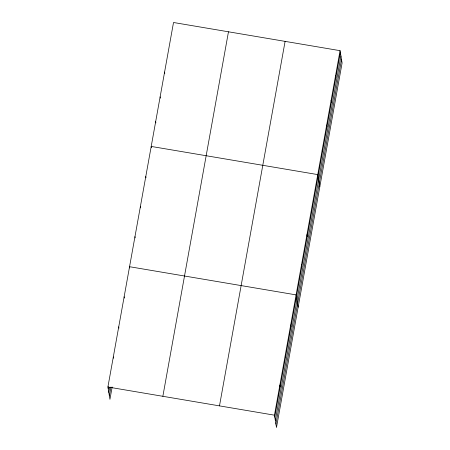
<?xml version="1.0" encoding="UTF-8"?>
<svg xmlns="http://www.w3.org/2000/svg" width="450" height="450" viewBox="0 0 450 450"><rect width="100%" height="100%" fill="white"/><g stroke="black" fill="none" stroke-linecap="round" stroke-linejoin="round"><path stroke-width="0.67" d="M112.157 387.028L109.941 399.33L107.904 387.006L173.514 22.5L340.059 50.67L342.096 62.994L276.486 427.5L274.449 415.176L340.059 50.67M108.214 388.901L108.585 386.848M108.788 392.344L109.648 387.557M109.373 395.887L110.97 387.006M162.861 396.298L228.471 31.798M219.487 405.877L285.097 41.372M274.759 417.066L340.369 52.566M275.332 420.508L340.942 56.008M275.918 424.058L341.527 59.552M107.904 387.006L274.449 415.176M335.593 75.454L335.908 77.349M331.132 100.243L331.447 102.139M326.672 125.027L326.987 126.922M322.211 149.816L322.526 151.712M319.793 186.93L317.751 174.6L151.206 146.43L151.414 147.696M312.339 204.671L312.649 206.567M306.923 234.743L307.238 236.638M301.511 264.814L301.826 266.709M298.142 307.215L296.1 294.885L129.555 266.715L129.763 267.981M290.683 324.956L290.998 326.852M285.272 355.033L285.587 356.923M279.861 385.104L280.176 386.994M164.588 72.073L164.796 73.333M160.127 96.857L160.335 98.123M155.666 121.646L155.874 122.906M145.794 176.501L146.002 177.767M140.377 206.572L140.586 207.838M134.966 236.644L135.174 237.909M124.138 296.792L124.352 298.052M118.727 326.863L118.935 328.123M113.316 356.934L113.524 358.194"/></g></svg>
